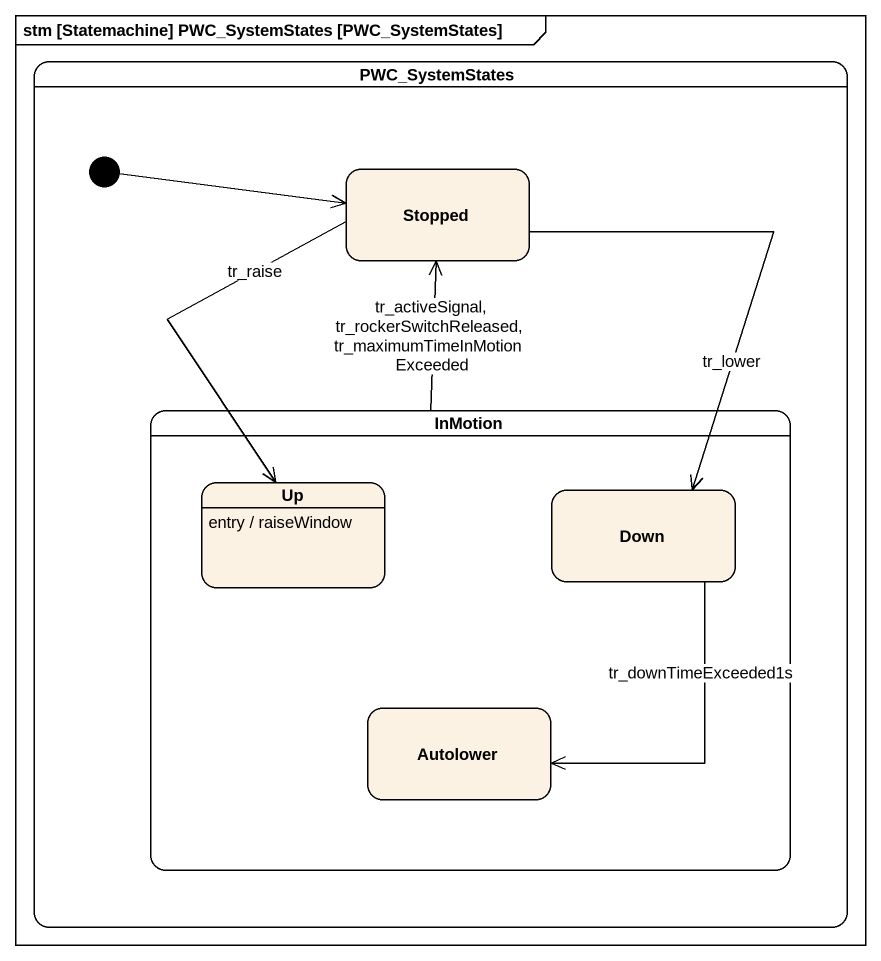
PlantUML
@startuml
mainframe stm [Statemachine] PWC_SystemStates [PWC_SystemStates]
hide empty description
state PWC_SystemStates {
  state Stopped
  state InMotion {
    state "Up" as Up_
    Up_ : entry / raiseWindow
    state "Down" as Down_
    state Autolower
  }
  [*] -right-> Stopped
}
Stopped --> Up_ : tr_raise
Stopped --> Down_ : tr_lower
InMotion -up-> Stopped : tr_activeSignal, tr_rockerSwitchReleased, tr_maximumTimeInMotionExceeded
Down_ --> Autolower : tr_downTimeExceeded1s
@enduml
